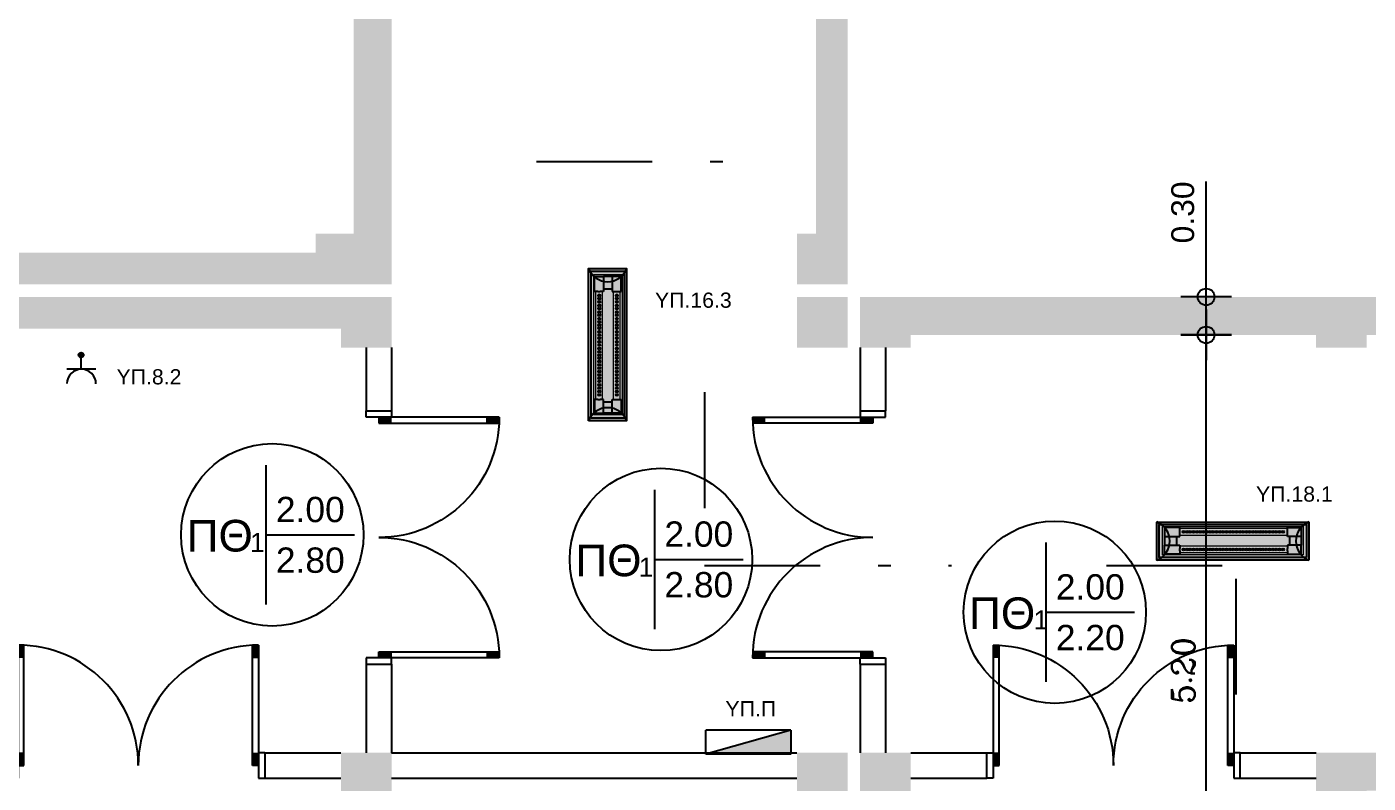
# Model space of a CAD drawing. Header units: metres. Extents: x 0 to 132, y -109 to 310.
# Drawn here: x 26.74 to 37.33, y -69.51 to -63.54 of the extents above; entities that cross this region are included whole.
import ezdxf
from ezdxf.enums import TextEntityAlignment as Align

# ---------------------------------------------------------------- set-up
doc = ezdxf.new("R2010")
doc.units = ezdxf.units.M
doc.header["$LTSCALE"] = 0.036
doc.linetypes.add('DASHDOTX2', pattern=[50.8, 25.4, -12.7, 0, -12.7])
doc.layers.get('0').update_dxf_attribs({"color": 252})
doc.layers.get('Defpoints').update_dxf_attribs({"color": 252})
for name, color, linetype in [('arxitektonika', 254, 'Continuous'), ('DIMBLK', 252, 'Continuous'), ('electext', 20, 'Continuous'), ('HLEK-SYMBOL', 3, 'Continuous'), ('HLEK_FL001_SYMBOLS', 230, 'Continuous'), ('mihanologika text', 20, 'Continuous'), ('Parathira', 252, 'Continuous')]:
    doc.layers.add(name, color=color, linetype=linetype)
doc.styles.add('COMU-N', font='arial.ttf')
doc.styles.get("Standard").update_dxf_attribs({"font": 'arial.ttf'})
doc.styles.add('W4MS2', font='W4MS2.shx')
doc.dimstyles.new('CADWDOT', dxfattribs={"dimscale": 0.1, "dimtxt": 1.8, "dimasz": 0.08, "dimexe": 2, "dimexo": 0, "dimgap": 0.09, "dimtad": 0, "dimrnd": 0.001, "dimzin": 0, "dimdsep": 46, "dimtxsty": 'Standard', "dimblk1": 'ARTDIM', "dimblk2": 'ARTDIM', "dimsah": 1, "dimcen": 0.09, "dimdle": 0.05, "dimse1": 1, "dimse2": 1, "dimadec": 0, "dimazin": 0, "dimtfac": 1, "dimtmove": 0, "dimatfit": 3, "dimldrblk": 'ARTDIM', "dimfxl": 2, "dimtvp": 0.9999, "dimtolj": 1, "dimtzin": 0, "dimarcsym": 0})

# ---------------------------------------------------------------- blocks, each defined once
blk = doc.blocks.new('ARTDIM')
at = {"layer": 'DIMBLK'}
for p, q in [((0, -24.9975), (0, 24.9975)), ((-24.9975, 0), (24.9975, 0))]:
    blk.add_line(p, q, dxfattribs=at)
blk.add_circle((0, 0), 8.25, dxfattribs=at)
blk = doc.blocks.new('*D1345')
at = {"layer": 'arxitektonika', "color": 0, "lineweight": -2}
blk.add_line((36.05, -71.263), (36.05, -65.979), dxfattribs=at)
at = {"layer": 'Defpoints', "color": 0, "transparency": 16777216}
for p in [(36.05, -65.971), (37.016, -65.971), (37.172, -71.271)]:
    blk.add_point(p, dxfattribs=at)
at = {"layer": 'arxitektonika', "color": 0, "lineweight": -2, "xscale": 0.008, "yscale": 0.008, "zscale": 0.008}
for p, rotation in [((36.05, -65.971), 90), ((36.05, -71.271), 270)]:
    blk.add_blockref('ARTDIM', p, dxfattribs=dict(at, rotation=rotation))
at = {"layer": 'arxitektonika', "color": 0, "insert": (35.87, -68.621), "char_height": 0.18, "attachment_point": 5, "rotation": 90}
blk.add_mtext('\\A1;{\\Fcomplex.shx;5.20}', dxfattribs=at)
blk = doc.blocks.new('*D1346')
at = {"layer": 'arxitektonika', "color": 0, "lineweight": -2}
for p, q in [((36.05, -65.671), (36.05, -64.761)), ((36.05, -65.963), (36.05, -65.679))]:
    blk.add_line(p, q, dxfattribs=at)
at = {"layer": 'Defpoints', "color": 0, "transparency": 16777216}
for p in [(36.05, -65.671), (37.106, -65.671), (37.106, -65.971)]:
    blk.add_point(p, dxfattribs=at)
at = {"layer": 'arxitektonika', "color": 0, "lineweight": -2, "xscale": 0.008, "yscale": 0.008, "zscale": 0.008}
for p, rotation in [((36.05, -65.671), 90), ((36.05, -65.971), 270)]:
    blk.add_blockref('ARTDIM', p, dxfattribs=dict(at, rotation=rotation))
at = {"layer": 'arxitektonika', "color": 0, "insert": (35.866, -65.004), "char_height": 0.18, "attachment_point": 5, "rotation": 90}
blk.add_mtext('\\A1;0.30', dxfattribs=at)
blk = doc.blocks.new('A$C334127DC')
at = {"layer": 'Parathira'}
for p, q in [((-0.2, 0), (-0.2, -0.05)), ((0, -0.05), (0, 0)), ((-1.05, -0.05), (-0.1, -0.05)), ((-0.955, -0.059), (-1.05, -0.059)), ((-0.955, -0.069), (-1.05, -0.069)), ((-0.955, -0.079), (-1.05, -0.079)), ((-0.955, -0.088), (-1.049, -0.088)), ((-0.1, -0.098), (-1.049, -0.098)), ((-0.955, -0.098), (-0.955, -0.05)), ((-0.2, -0.05), (0, -0.05)), ((-0.195, -0.098), (-0.195, -0.05)), ((-0.1, -0.059), (-0.195, -0.059)), ((-0.1, -0.069), (-0.195, -0.069)), ((-0.1, -0.079), (-0.195, -0.079)), ((-0.1, -0.088), (-0.195, -0.088)), ((-0.1, -0.05), (-0.1, -0.098)), ((-0.1, -1.903), (-1.049, -1.903)), ((-0.955, -1.903), (-0.955, -1.95)), ((-0.195, -1.903), (-0.195, -1.95)), ((-0.1, -1.95), (-0.1, -1.903)), ((-0.955, -1.922), (-1.05, -1.922)), ((-0.955, -1.931), (-1.05, -1.931)), ((-0.955, -1.941), (-1.05, -1.941)), ((-1.05, -1.95), (-0.1, -1.95)), ((-0.955, -1.912), (-1.049, -1.912)), ((-0.2, -2), (-0.2, -1.95)), ((-0.2, -1.95), (0, -1.95)), ((-0.1, -1.912), (-0.195, -1.912)), ((-0.1, -1.922), (-0.195, -1.922)), ((-0.1, -1.931), (-0.195, -1.931)), ((-0.1, -1.941), (-0.195, -1.941)), ((0, -1.95), (0, -2))]:
    blk.add_line(p, q, dxfattribs=at)
for centre, start, end in [((-0.1, -0.05), 180, 270), ((-0.1, -1.95), 90, 180)]:
    blk.add_arc(centre, 0.95, start, end, dxfattribs=at)
blk = doc.blocks.new('A$C5CF07E2A')
at = {"layer": 'Parathira'}
for p, q in [((0.05, 0), (0, 0)), ((0.05, -0.2), (0.05, 0)), ((1.95, 0), (2, 0)), ((1.95, -0.2), (1.95, 0)), ((0.05, -1.05), (0.05, -0.1)), ((0.05, -0.1), (0.098, -0.1)), ((0.059, -0.1), (0.059, -0.195)), ((0.069, -0.1), (0.069, -0.195)), ((0.079, -0.1), (0.079, -0.195)), ((0.088, -0.1), (0.088, -0.195)), ((0.098, -0.1), (0.098, -1.049)), ((1.95, -0.1), (1.903, -0.1)), ((1.903, -0.1), (1.903, -1.049)), ((1.912, -0.1), (1.912, -0.195)), ((1.922, -0.1), (1.922, -0.195)), ((1.931, -0.1), (1.931, -0.195)), ((1.941, -0.1), (1.941, -0.195)), ((1.95, -1.05), (1.95, -0.1)), ((0, -0.2), (0.05, -0.2)), ((0.098, -0.195), (0.05, -0.195)), ((1.903, -0.195), (1.95, -0.195)), ((2, -0.2), (1.95, -0.2)), ((0.098, -0.955), (0.05, -0.955)), ((0.059, -0.955), (0.059, -1.05)), ((0.069, -0.955), (0.069, -1.05)), ((0.079, -0.955), (0.079, -1.05)), ((0.088, -0.955), (0.088, -1.049)), ((1.903, -0.955), (1.95, -0.955)), ((1.912, -0.955), (1.912, -1.049)), ((1.922, -0.955), (1.922, -1.05)), ((1.931, -0.955), (1.931, -1.05)), ((1.941, -0.955), (1.941, -1.05))]:
    blk.add_line(p, q, dxfattribs=at)
for centre, start, end in [((0.05, -0.1), 270, 0), ((1.95, -0.1), 180, 270)]:
    blk.add_arc(centre, 0.95, start, end, dxfattribs=at)
blk = doc.blocks.new('gJ6_a28')
at = {"layer": 'HLEK-SYMBOL', "color": 0, "linetype": 'Continuous'}
for p, q in [((-0.67, 0), (-0.67, 0.19)), ((-0.67, 0.19), (0, 0.19)), ((-0.67, 0), (0, 0.19)), ((0, 0.19), (0, 0)), ((-0.67, 0), (0, 0))]:
    blk.add_line(p, q, dxfattribs=at)
at = {"layer": 'HLEK-SYMBOL', "color": 0}
blk.add_solid([(-0.67, 0.19), (0, 0.19), (-0.67, 0)], dxfattribs=at)
at = {"layer": 'HLEK-SYMBOL', "color": 0, "style": 'W4MS2', "flags": 8}
blk.add_attdef('NODE_NUMBER', (0.018, 0.091), '', height=0.1, dxfattribs=at)
blk.add_attdef('NODE_NUMBER', (0.018, 0.091), '', height=0.1, dxfattribs=at)
blk = doc.blocks.new('gJ6_a14')
at = {"linetype": 'Continuous'}
for p, q in [((-0.1176, 0.1119), (0.113, 0.1119)), ((0, 0.1119), (0, 0))]:
    blk.add_line(p, q, dxfattribs=at)
blk.add_arc((-0.0023, 0.2279), 0.1153, 180, 358.95657, dxfattribs=at)
blk = doc.blocks.new('*X789')
at = {"color": 0}
for p, q in [((15.598, 2.587), (15.737, 2.727)), ((15.598, 2.622), (15.702, 2.727)), ((15.605, 2.559), (15.765, 2.719)), ((15.676, 2.718), (15.678, 2.721)), ((15.707, 2.714), (15.715, 2.722)), ((15.72, 2.727), (15.721, 2.728)), ((15.738, 2.709), (15.746, 2.718)), ((15.751, 2.722), (15.752, 2.724)), ((15.601, 2.607), (15.609, 2.616)), ((15.604, 2.646), (15.605, 2.647)), ((15.605, 2.577), (15.614, 2.585)), ((15.609, 2.652), (15.618, 2.66)), ((15.611, 2.547), (15.618, 2.554)), ((15.614, 2.621), (15.623, 2.63)), ((15.617, 2.536), (15.789, 2.707)), ((15.618, 2.59), (15.627, 2.599)), ((15.623, 2.665), (15.631, 2.674)), ((15.623, 2.559), (15.631, 2.568)), ((15.627, 2.634), (15.636, 2.643)), ((15.627, 2.528), (15.636, 2.537)), ((15.631, 2.603), (15.64, 2.612)), ((15.633, 2.516), (15.808, 2.691)), ((15.636, 2.678), (15.645, 2.687)), ((15.636, 2.572), (15.645, 2.581)), ((15.64, 2.647), (15.649, 2.656)), ((15.64, 2.541), (15.649, 2.55)), ((15.645, 2.616), (15.654, 2.625)), ((15.645, 2.51), (15.654, 2.519)), ((15.649, 2.691), (15.658, 2.7)), ((15.649, 2.585), (15.658, 2.594)), ((15.653, 2.501), (15.824, 2.672)), ((15.654, 2.66), (15.662, 2.669)), ((15.654, 2.554), (15.662, 2.563)), ((15.658, 2.63), (15.667, 2.638)), ((15.658, 2.523), (15.667, 2.532)), ((15.662, 2.705), (15.671, 2.714)), ((15.662, 2.599), (15.671, 2.607)), ((15.664, 2.494), (15.671, 2.501)), ((15.667, 2.674), (15.676, 2.683)), ((15.667, 2.568), (15.676, 2.577)), ((15.671, 2.643), (15.68, 2.652)), ((15.671, 2.537), (15.68, 2.546)), ((15.676, 2.489), (15.836, 2.648)), ((15.676, 2.612), (15.685, 2.621)), ((15.676, 2.506), (15.685, 2.515)), ((15.68, 2.687), (15.689, 2.696)), ((15.68, 2.581), (15.689, 2.59)), ((15.685, 2.656), (15.693, 2.665)), ((15.685, 2.55), (15.693, 2.559)), ((15.689, 2.625), (15.698, 2.634)), ((15.689, 2.519), (15.698, 2.528)), ((15.693, 2.7), (15.702, 2.709)), ((15.693, 2.594), (15.702, 2.603)), ((15.693, 2.488), (15.702, 2.497)), ((15.698, 2.669), (15.707, 2.678)), ((15.698, 2.563), (15.707, 2.572)), ((15.702, 2.638), (15.711, 2.647)), ((15.702, 2.532), (15.711, 2.541)), ((15.705, 2.482), (15.843, 2.62)), ((15.707, 2.607), (15.715, 2.616)), ((15.707, 2.501), (15.715, 2.51)), ((15.711, 2.683), (15.72, 2.691)), ((15.711, 2.577), (15.72, 2.585)), ((15.715, 2.652), (15.724, 2.66)), ((15.715, 2.546), (15.724, 2.554)), ((15.72, 2.621), (15.729, 2.63)), ((15.72, 2.515), (15.729, 2.523)), ((15.724, 2.696), (15.733, 2.705)), ((15.724, 2.59), (15.733, 2.599)), ((15.724, 2.484), (15.733, 2.493)), ((15.729, 2.665), (15.738, 2.674)), ((15.729, 2.559), (15.738, 2.568)), ((15.733, 2.634), (15.742, 2.643)), ((15.733, 2.528), (15.742, 2.537)), ((15.738, 2.603), (15.746, 2.612)), ((15.738, 2.497), (15.746, 2.506)), ((15.741, 2.482), (15.842, 2.584)), ((15.742, 2.678), (15.751, 2.687)), ((15.742, 2.572), (15.751, 2.581)), ((15.746, 2.647), (15.755, 2.656)), ((15.746, 2.541), (15.755, 2.55)), ((15.751, 2.616), (15.76, 2.625)), ((15.751, 2.51), (15.76, 2.519)), ((15.755, 2.691), (15.764, 2.7)), ((15.755, 2.585), (15.764, 2.594)), ((15.76, 2.66), (15.768, 2.669)), ((15.76, 2.554), (15.768, 2.563)), ((15.764, 2.63), (15.773, 2.638)), ((15.764, 2.523), (15.773, 2.532)), ((15.768, 2.705), (15.777, 2.714)), ((15.768, 2.599), (15.777, 2.607)), ((15.768, 2.493), (15.777, 2.501)), ((15.773, 2.674), (15.782, 2.683)), ((15.773, 2.568), (15.782, 2.577)), ((15.777, 2.643), (15.786, 2.652)), ((15.777, 2.537), (15.786, 2.546)), ((15.782, 2.612), (15.791, 2.621)), ((15.782, 2.506), (15.791, 2.515)), ((15.786, 2.687), (15.795, 2.696)), ((15.786, 2.581), (15.795, 2.59)), ((15.791, 2.656), (15.799, 2.665)), ((15.791, 2.55), (15.799, 2.559)), ((15.795, 2.625), (15.804, 2.634)), ((15.795, 2.519), (15.804, 2.528)), ((15.799, 2.594), (15.808, 2.603)), ((15.804, 2.669), (15.813, 2.678)), ((15.804, 2.563), (15.813, 2.572)), ((15.808, 2.638), (15.817, 2.647)), ((15.808, 2.532), (15.817, 2.541)), ((15.813, 2.607), (15.822, 2.616)), ((15.817, 2.577), (15.826, 2.585)), ((15.822, 2.652), (15.83, 2.66)), ((15.822, 2.546), (15.83, 2.554)), ((15.826, 2.621), (15.835, 2.63)), ((15.83, 2.59), (15.839, 2.599)), ((15.835, 2.559), (15.835, 2.56)), ((15.839, 2.634), (15.84, 2.635)), ((15.844, 2.603), (15.844, 2.603))]:
    blk.add_line(p, q, dxfattribs=at)
blk = doc.blocks.new('GJ6_A78')
at = {"layer": 'HLEK-SYMBOL', "color": 0, "linetype": 'Continuous'}
blk.add_circle((0, 0), 0.0989, dxfattribs=at)
at = {"layer": 'HLEK-SYMBOL', "color": 0, "xscale": 0.8, "yscale": 0.8, "zscale": 0.8}
blk.add_blockref('*X789', (-12.576, -2.084), dxfattribs=at)
blk = doc.blocks.new('priza')
at = {"layer": 'HLEK_FL001_SYMBOLS', "rotation": 180}
blk.add_blockref('gJ6_a14', (87.4, -100.495), dxfattribs=at)
at = {"layer": 'HLEK_FL001_SYMBOLS', "xscale": 0.1951472641207488, "yscale": 0.1951472641207488, "zscale": 0.1951472641207488}
blk.add_blockref('GJ6_A78', (87.4, -100.495), dxfattribs=at)
blk = doc.blocks.new('led stegano orofis 2x32W 1200x300mm')
at = {"layer": 'HLEK_FL001_SYMBOLS', "linetype": 'Continuous', "lineweight": 0}
h = blk.add_hatch(color=150, dxfattribs=at)
h.dxf.hatch_style = 1
h.paths.add_polyline_path([(45.096, 60.142), (45.096, 59.842), (46.298, 59.842), (46.298, 60.142)])
h.paths.add_polyline_path([(46.278, 60.122), (46.278, 59.862), (45.116, 59.862), (45.116, 60.122)], flags=16)
h.paths.add_polyline_path([(46.252, 60.102), (46.252, 59.878), (45.143, 59.878), (45.143, 60.102)], flags=0)
h = blk.add_hatch(color=256, dxfattribs=at)
h.dxf.hatch_style = 1
h.paths.add_polyline_path([(45.116, 60.122), (45.116, 59.862), (46.278, 59.862), (46.278, 60.122)])
h.paths.add_polyline_path([(46.252, 60.102), (46.252, 59.878), (45.143, 59.878), (45.143, 60.102)], flags=16)
h = blk.add_hatch(color=11, dxfattribs=at)
h.dxf.hatch_style = 1
h.paths.add_polyline_path([(45.143, 60.102), (45.143, 59.878), (46.252, 59.878), (46.252, 60.102)])
h = blk.add_hatch(color=140, dxfattribs=at)
h.dxf.hatch_style = 1
h.paths.add_polyline_path([(45.312, 60.058, 1), (45.29, 60.058, 1)])
h = blk.add_hatch(color=140, dxfattribs=at)
h.dxf.hatch_style = 1
h.paths.add_polyline_path([(45.339, 60.058, 1), (45.317, 60.058, 1)])
h = blk.add_hatch(color=140, dxfattribs=at)
h.dxf.hatch_style = 1
h.paths.add_polyline_path([(45.366, 60.058, 1), (45.344, 60.058, 1)])
h = blk.add_hatch(color=140, dxfattribs=at)
h.dxf.hatch_style = 1
h.paths.add_polyline_path([(45.392, 60.058, 1), (45.37, 60.058, 1)])
h = blk.add_hatch(color=140, dxfattribs=at)
h.dxf.hatch_style = 1
h.paths.add_polyline_path([(45.419, 60.058, 1), (45.397, 60.058, 1)])
h = blk.add_hatch(color=140, dxfattribs=at)
h.dxf.hatch_style = 1
h.paths.add_polyline_path([(45.445, 60.058, 1), (45.423, 60.058, 1)])
h = blk.add_hatch(color=140, dxfattribs=at)
h.dxf.hatch_style = 1
h.paths.add_polyline_path([(45.471, 60.058, 1), (45.449, 60.058, 1)])
h = blk.add_hatch(color=140, dxfattribs=at)
h.dxf.hatch_style = 1
h.paths.add_polyline_path([(45.496, 60.058, 1), (45.474, 60.058, 1)])
h = blk.add_hatch(color=140, dxfattribs=at)
h.dxf.hatch_style = 1
h.paths.add_polyline_path([(45.523, 60.058, 1), (45.501, 60.058, 1)])
h = blk.add_hatch(color=140, dxfattribs=at)
h.dxf.hatch_style = 1
h.paths.add_polyline_path([(45.55, 60.058, 1), (45.528, 60.058, 1)])
h = blk.add_hatch(color=140, dxfattribs=at)
h.dxf.hatch_style = 1
h.paths.add_polyline_path([(45.576, 60.058, 1), (45.554, 60.058, 1)])
h = blk.add_hatch(color=140, dxfattribs=at)
h.dxf.hatch_style = 1
h.paths.add_polyline_path([(45.601, 60.058, 1), (45.579, 60.058, 1)])
h = blk.add_hatch(color=140, dxfattribs=at)
h.dxf.hatch_style = 1
h.paths.add_polyline_path([(45.626, 60.058, 1), (45.604, 60.058, 1)])
h = blk.add_hatch(color=140, dxfattribs=at)
h.dxf.hatch_style = 1
h.paths.add_polyline_path([(45.653, 60.058, 1), (45.631, 60.058, 1)])
h = blk.add_hatch(color=140, dxfattribs=at)
h.dxf.hatch_style = 1
h.paths.add_polyline_path([(45.679, 60.058, 1), (45.657, 60.058, 1)])
h = blk.add_hatch(color=140, dxfattribs=at)
h.dxf.hatch_style = 1
h.paths.add_polyline_path([(45.706, 60.058, 1), (45.684, 60.058, 1)])
h = blk.add_hatch(color=140, dxfattribs=at)
h.dxf.hatch_style = 1
h.paths.add_polyline_path([(45.732, 60.058, 1), (45.71, 60.058, 1)])
h = blk.add_hatch(color=140, dxfattribs=at)
h.dxf.hatch_style = 1
h.paths.add_polyline_path([(45.759, 60.058, 1), (45.737, 60.058, 1)])
h = blk.add_hatch(color=140, dxfattribs=at)
h.dxf.hatch_style = 1
h.paths.add_polyline_path([(45.785, 60.058, 1), (45.763, 60.058, 1)])
h = blk.add_hatch(color=140, dxfattribs=at)
h.dxf.hatch_style = 1
h.paths.add_polyline_path([(45.811, 60.058, 1), (45.789, 60.058, 1)])
h = blk.add_hatch(color=140, dxfattribs=at)
h.dxf.hatch_style = 1
h.paths.add_polyline_path([(45.838, 60.058, 1), (45.816, 60.058, 1)])
h = blk.add_hatch(color=140, dxfattribs=at)
h.dxf.hatch_style = 1
h.paths.add_polyline_path([(45.863, 60.058, 1), (45.841, 60.058, 1)])
h = blk.add_hatch(color=140, dxfattribs=at)
h.dxf.hatch_style = 1
h.paths.add_polyline_path([(45.888, 60.058, 1), (45.866, 60.058, 1)])
h = blk.add_hatch(color=140, dxfattribs=at)
h.dxf.hatch_style = 1
h.paths.add_polyline_path([(45.914, 60.058, 1), (45.892, 60.058, 1)])
h = blk.add_hatch(color=140, dxfattribs=at)
h.dxf.hatch_style = 1
h.paths.add_polyline_path([(45.941, 60.058, 1), (45.919, 60.058, 1)])
h = blk.add_hatch(color=140, dxfattribs=at)
h.dxf.hatch_style = 1
h.paths.add_polyline_path([(45.966, 60.058, 1), (45.945, 60.058, 1)])
h = blk.add_hatch(color=140, dxfattribs=at)
h.dxf.hatch_style = 1
h.paths.add_polyline_path([(45.993, 60.058, 1), (45.971, 60.058, 1)])
h = blk.add_hatch(color=140, dxfattribs=at)
h.dxf.hatch_style = 1
h.paths.add_polyline_path([(46.019, 60.058, 1), (45.997, 60.058, 1)])
h = blk.add_hatch(color=140, dxfattribs=at)
h.dxf.hatch_style = 1
h.paths.add_polyline_path([(46.046, 60.058, 1), (46.024, 60.058, 1)])
h = blk.add_hatch(color=140, dxfattribs=at)
h.dxf.hatch_style = 1
h.paths.add_polyline_path([(46.072, 60.058, 1), (46.05, 60.058, 1)])
h = blk.add_hatch(color=140, dxfattribs=at)
h.dxf.hatch_style = 1
h.paths.add_polyline_path([(46.098, 60.058, 1), (46.076, 60.058, 1)])
h = blk.add_hatch(color=140, dxfattribs=at)
h.dxf.hatch_style = 1
h.paths.add_polyline_path([(45.312, 59.92, 1), (45.29, 59.92, 1)])
h = blk.add_hatch(color=140, dxfattribs=at)
h.dxf.hatch_style = 1
h.paths.add_polyline_path([(45.339, 59.92, 1), (45.317, 59.92, 1)])
h = blk.add_hatch(color=140, dxfattribs=at)
h.dxf.hatch_style = 1
h.paths.add_polyline_path([(45.366, 59.92, 1), (45.344, 59.92, 1)])
h = blk.add_hatch(color=140, dxfattribs=at)
h.dxf.hatch_style = 1
h.paths.add_polyline_path([(45.392, 59.92, 1), (45.37, 59.92, 1)])
h = blk.add_hatch(color=140, dxfattribs=at)
h.dxf.hatch_style = 1
h.paths.add_polyline_path([(45.419, 59.92, 1), (45.397, 59.92, 1)])
h = blk.add_hatch(color=140, dxfattribs=at)
h.dxf.hatch_style = 1
h.paths.add_polyline_path([(45.445, 59.92, 1), (45.423, 59.92, 1)])
h = blk.add_hatch(color=140, dxfattribs=at)
h.dxf.hatch_style = 1
h.paths.add_polyline_path([(45.471, 59.92, 1), (45.449, 59.92, 1)])
h = blk.add_hatch(color=140, dxfattribs=at)
h.dxf.hatch_style = 1
h.paths.add_polyline_path([(45.496, 59.92, 1), (45.474, 59.92, 1)])
h = blk.add_hatch(color=140, dxfattribs=at)
h.dxf.hatch_style = 1
h.paths.add_polyline_path([(45.523, 59.92, 1), (45.501, 59.92, 1)])
h = blk.add_hatch(color=140, dxfattribs=at)
h.dxf.hatch_style = 1
h.paths.add_polyline_path([(45.55, 59.92, 1), (45.528, 59.92, 1)])
h = blk.add_hatch(color=140, dxfattribs=at)
h.dxf.hatch_style = 1
h.paths.add_polyline_path([(45.576, 59.92, 1), (45.554, 59.92, 1)])
h = blk.add_hatch(color=140, dxfattribs=at)
h.dxf.hatch_style = 1
h.paths.add_polyline_path([(45.601, 59.92, 1), (45.579, 59.92, 1)])
h = blk.add_hatch(color=140, dxfattribs=at)
h.dxf.hatch_style = 1
h.paths.add_polyline_path([(45.626, 59.92, 1), (45.604, 59.92, 1)])
h = blk.add_hatch(color=140, dxfattribs=at)
h.dxf.hatch_style = 1
h.paths.add_polyline_path([(45.653, 59.92, 1), (45.631, 59.92, 1)])
h = blk.add_hatch(color=140, dxfattribs=at)
h.dxf.hatch_style = 1
h.paths.add_polyline_path([(45.679, 59.92, 1), (45.657, 59.92, 1)])
h = blk.add_hatch(color=140, dxfattribs=at)
h.dxf.hatch_style = 1
h.paths.add_polyline_path([(45.706, 59.92, 1), (45.684, 59.92, 1)])
h = blk.add_hatch(color=140, dxfattribs=at)
h.dxf.hatch_style = 1
h.paths.add_polyline_path([(45.732, 59.92, 1), (45.71, 59.92, 1)])
h = blk.add_hatch(color=140, dxfattribs=at)
h.dxf.hatch_style = 1
h.paths.add_polyline_path([(45.759, 59.92, 1), (45.737, 59.92, 1)])
h = blk.add_hatch(color=140, dxfattribs=at)
h.dxf.hatch_style = 1
h.paths.add_polyline_path([(45.785, 59.92, 1), (45.763, 59.92, 1)])
h = blk.add_hatch(color=140, dxfattribs=at)
h.dxf.hatch_style = 1
h.paths.add_polyline_path([(45.811, 59.92, 1), (45.789, 59.92, 1)])
h = blk.add_hatch(color=140, dxfattribs=at)
h.dxf.hatch_style = 1
h.paths.add_polyline_path([(45.838, 59.92, 1), (45.816, 59.92, 1)])
h = blk.add_hatch(color=140, dxfattribs=at)
h.dxf.hatch_style = 1
h.paths.add_polyline_path([(45.863, 59.92, 1), (45.841, 59.92, 1)])
h = blk.add_hatch(color=140, dxfattribs=at)
h.dxf.hatch_style = 1
h.paths.add_polyline_path([(45.888, 59.92, 1), (45.866, 59.92, 1)])
h = blk.add_hatch(color=140, dxfattribs=at)
h.dxf.hatch_style = 1
h.paths.add_polyline_path([(45.914, 59.92, 1), (45.892, 59.92, 1)])
h = blk.add_hatch(color=140, dxfattribs=at)
h.dxf.hatch_style = 1
h.paths.add_polyline_path([(45.941, 59.92, 1), (45.919, 59.92, 1)])
h = blk.add_hatch(color=140, dxfattribs=at)
h.dxf.hatch_style = 1
h.paths.add_polyline_path([(45.966, 59.92, 1), (45.945, 59.92, 1)])
h = blk.add_hatch(color=140, dxfattribs=at)
h.dxf.hatch_style = 1
h.paths.add_polyline_path([(45.993, 59.92, 1), (45.971, 59.92, 1)])
h = blk.add_hatch(color=140, dxfattribs=at)
h.dxf.hatch_style = 1
h.paths.add_polyline_path([(46.019, 59.92, 1), (45.997, 59.92, 1)])
h = blk.add_hatch(color=140, dxfattribs=at)
h.dxf.hatch_style = 1
h.paths.add_polyline_path([(46.046, 59.92, 1), (46.024, 59.92, 1)])
h = blk.add_hatch(color=140, dxfattribs=at)
h.dxf.hatch_style = 1
h.paths.add_polyline_path([(46.072, 59.92, 1), (46.05, 59.92, 1)])
h = blk.add_hatch(color=140, dxfattribs=at)
h.dxf.hatch_style = 1
h.paths.add_polyline_path([(46.098, 59.92, 1), (46.076, 59.92, 1)])
at = {"layer": 'HLEK_FL001_SYMBOLS'}
for p, q in [((45.265, 60.095), (45.157, 60.095)), ((45.157, 60.095), (45.157, 60.025)), ((45.265, 60.07), (45.265, 60.095)), ((45.265, 60.07), (45.265, 60.05)), ((46.117, 60.095), (46.237, 60.095)), ((46.117, 60.07), (46.117, 60.095)), ((46.117, 60.07), (46.117, 60.05)), ((46.237, 60.095), (46.237, 60.025)), ((45.157, 60.025), (45.265, 60.025)), ((45.157, 59.955), (45.157, 60.025)), ((45.157, 59.885), (45.157, 59.955)), ((45.157, 59.955), (45.265, 59.955)), ((45.247, 60.025), (45.247, 59.955)), ((45.265, 60.025), (45.265, 60.05)), ((45.265, 59.955), (45.265, 59.93)), ((46.117, 60.025), (46.117, 60.05)), ((46.237, 60.025), (46.117, 60.025)), ((46.117, 59.955), (46.117, 59.93)), ((46.237, 59.955), (46.117, 59.955)), ((46.139, 60.025), (46.139, 59.955)), ((46.237, 59.955), (46.237, 60.025)), ((46.237, 59.885), (46.237, 59.955)), ((45.265, 59.885), (45.157, 59.885)), ((45.265, 59.93), (45.265, 59.91)), ((45.265, 59.91), (45.265, 59.885)), ((46.117, 59.93), (46.117, 59.91)), ((46.117, 59.91), (46.117, 59.885)), ((46.117, 59.885), (46.237, 59.885))]:
    blk.add_line(p, q, dxfattribs=at)
at = {"layer": 'HLEK_FL001_SYMBOLS', "linetype": 'Continuous', "lineweight": 0}
for p, q in [((45.265, 60.086), (46.117, 60.086)), ((45.265, 60.033), (46.117, 60.033)), ((45.265, 59.947), (46.117, 59.947)), ((45.265, 59.894), (46.117, 59.894))]:
    blk.add_line(p, q, dxfattribs=at)
at = {"layer": 'HLEK_FL001_SYMBOLS'}
for points in [[(45.096, 60.142), (46.298, 60.142), (46.298, 59.842), (45.096, 59.842)], [(45.116, 60.122), (46.278, 60.122), (46.278, 59.862), (45.116, 59.862)]]:
    blk.add_lwpolyline(points, close=True, dxfattribs=at)
at = {"layer": 'HLEK_FL001_SYMBOLS', "linetype": 'Continuous', "lineweight": 0}
blk.add_lwpolyline([(45.143, 60.102), (46.252, 60.102), (46.252, 59.878), (45.143, 59.878)], close=True, dxfattribs=at)
for centre in [(45.301, 60.058), (45.328, 60.058), (45.355, 60.058), (45.381, 60.058), (45.408, 60.058), (45.434, 60.058), (45.46, 60.058), (45.485, 60.058), (45.512, 60.058), (45.539, 60.058), (45.565, 60.058), (45.59, 60.058), (45.615, 60.058), (45.642, 60.058), (45.668, 60.058), (45.695, 60.058), (45.721, 60.058), (45.748, 60.058), (45.774, 60.058), (45.8, 60.058), (45.827, 60.058), (45.852, 60.058), (45.877, 60.058), (45.903, 60.058), (45.93, 60.058), (45.955, 60.058), (45.982, 60.058), (46.008, 60.058), (46.035, 60.058), (46.061, 60.058), (46.087, 60.058), (45.301, 59.92), (45.328, 59.92), (45.355, 59.92), (45.381, 59.92), (45.408, 59.92), (45.434, 59.92), (45.46, 59.92), (45.485, 59.92), (45.512, 59.92), (45.539, 59.92), (45.565, 59.92), (45.59, 59.92), (45.615, 59.92), (45.642, 59.92), (45.668, 59.92), (45.695, 59.92), (45.721, 59.92), (45.748, 59.92), (45.774, 59.92), (45.8, 59.92), (45.827, 59.92), (45.852, 59.92), (45.877, 59.92), (45.903, 59.92), (45.93, 59.92), (45.955, 59.92), (45.982, 59.92), (46.008, 59.92), (46.035, 59.92), (46.061, 59.92), (46.087, 59.92)]:
    blk.add_circle(centre, 0.011, dxfattribs=at)
at = {"layer": 'HLEK_FL001_SYMBOLS'}
for centre, start, end in [((45.039, 59.992), 290.9764, 69.0236), ((46.356, 59.992), 110.9764, 249.0236)]:
    blk.add_arc(centre, 0.161, start, end, dxfattribs=at)

msp = doc.modelspace()

# ---------------------------------------------------------------- hatches: boundary and pattern name
at = {"layer": 'arxitektonika'}
h = msp.add_hatch(color=256, dxfattribs=at)
h.paths.add_polyline_path([(22.268, -54.771), (22.018, -54.771), (22.018, -56.171), (22.268, -56.171)])
h.paths.add_polyline_path([(22.318, -56.171), (22.018, -56.171), (22.018, -57.971), (22.318, -57.971)])
h.paths.add_polyline_path([(26.118, -57.971), (22.018, -57.971), (22.018, -58.371), (22.618, -58.371), (22.618, -58.271), (25.518, -58.271), (25.518, -58.371), (26.118, -58.371)])
h.paths.add_polyline_path([(22.268, -58.371), (22.018, -58.371), (22.018, -61.571), (22.268, -61.571)])
h.paths.add_polyline_path([(22.418, -61.571), (22.018, -61.571), (22.018, -61.971), (22.418, -61.971)])
h.paths.add_polyline_path([(22.268, -61.971), (22.018, -61.971), (22.018, -65.171), (22.268, -65.171)])
h.paths.add_polyline_path([(22.618, -65.171), (22.018, -65.171), (22.018, -65.571), (22.618, -65.571)])
h.paths.add_polyline_path([(29.018, -65.321), (22.618, -65.321), (22.618, -65.571), (29.018, -65.571)])
h.paths.add_polyline_path([(29.618, -65.171), (29.018, -65.171), (29.018, -65.571), (29.618, -65.571)])
h.paths.add_polyline_path([(29.618, -61.971), (29.318, -61.971), (29.318, -65.171), (29.618, -65.171)])
h.paths.add_polyline_path([(29.618, -61.571), (29.218, -61.571), (29.218, -61.971), (29.618, -61.971)])
h.paths.add_polyline_path([(29.618, -57.971), (29.018, -57.971), (29.018, -58.371), (29.618, -58.371)])
h.paths.add_polyline_path([(33.218, -54.771), (32.968, -54.771), (32.968, -57.971), (33.218, -57.971)])
h.paths.add_polyline_path([(33.218, -57.971), (32.818, -57.971), (32.818, -58.371), (33.218, -58.371)])
h.paths.add_polyline_path([(33.218, -58.371), (32.968, -58.371), (32.968, -61.571), (33.218, -61.571)])
h.paths.add_polyline_path([(33.218, -61.571), (32.818, -61.571), (32.818, -61.971), (33.218, -61.971)])
h.paths.add_polyline_path([(33.218, -61.971), (32.968, -61.971), (32.968, -65.171), (33.218, -65.171)])
h.paths.add_polyline_path([(33.218, -65.171), (32.818, -65.171), (32.818, -65.571), (33.218, -65.571)])
h = msp.add_hatch(color=256, dxfattribs=at)
h.paths.add_polyline_path([(11.818, -65.671), (11.418, -65.671), (11.418, -66.071), (11.818, -66.071)])
h.paths.add_polyline_path([(13.218, -65.671), (11.818, -65.671), (11.818, -65.971), (13.218, -65.971)])
h.paths.add_polyline_path([(14.818, -65.671), (13.218, -65.671), (13.218, -65.921), (14.818, -65.921)])
h.paths.add_polyline_path([(15.218, -65.671), (14.818, -65.671), (14.818, -66.071), (15.218, -66.071)])
h.paths.add_polyline_path([(18.418, -65.671), (15.218, -65.671), (15.218, -65.921), (18.418, -65.921)])
h.paths.add_polyline_path([(18.818, -65.671), (18.418, -65.671), (18.418, -66.271), (18.818, -66.271)])
h.paths.add_polyline_path([(20.418, -65.671), (18.818, -65.671), (18.818, -65.921), (20.418, -65.921)])
h.paths.add_polyline_path([(22.018, -65.671), (20.418, -65.671), (20.418, -65.971), (22.018, -65.971)])
h.paths.add_polyline_path([(22.418, -65.671), (22.018, -65.671), (22.018, -66.071), (22.418, -66.071)])
h.paths.add_polyline_path([(29.218, -65.671), (22.418, -65.671), (22.418, -65.921), (29.218, -65.921)])
h.paths.add_polyline_path([(29.618, -65.671), (29.218, -65.671), (29.218, -66.071), (29.618, -66.071)])
h.paths.add_polyline_path([(33.218, -65.671), (32.818, -65.671), (32.818, -66.071), (33.218, -66.071)])
h.paths.add_polyline_path([(33.218, -69.271), (32.818, -69.271), (32.818, -69.671), (33.218, -69.671)])
h.paths.add_polyline_path([(29.618, -69.271), (29.218, -69.271), (29.218, -69.871), (29.618, -69.871)])
h.paths.add_polyline_path([(26.018, -69.271), (25.618, -69.271), (25.618, -69.871), (26.018, -69.871)])
h.paths.add_polyline_path([(22.418, -69.271), (22.018, -69.271), (22.018, -69.871), (22.418, -69.871)])
h.paths.add_polyline_path([(15.218, -69.271), (14.818, -69.271), (14.818, -69.871), (15.218, -69.871)])
h.paths.add_polyline_path([(11.818, -69.271), (11.418, -69.271), (11.418, -69.671), (11.818, -69.671)])
h.paths.add_polyline_path([(11.668, -66.071), (11.418, -66.071), (11.418, -69.271), (11.668, -69.271)])
h.paths.add_polyline_path([(11.718, -69.671), (11.418, -69.671), (11.418, -76.471), (11.718, -76.471)])
h.paths.add_polyline_path([(11.818, -76.471), (11.418, -76.471), (11.418, -76.871), (11.818, -76.871)])
h.paths.add_polyline_path([(14.818, -76.621), (11.818, -76.621), (11.818, -76.871), (14.818, -76.871)])
h.paths.add_polyline_path([(15.218, -76.271), (14.818, -76.271), (14.818, -76.871), (15.218, -76.871)])
h.paths.add_polyline_path([(16.818, -76.621), (15.218, -76.621), (15.218, -76.871), (16.818, -76.871)])
h.paths.add_polyline_path([(18.418, -76.571), (16.818, -76.571), (16.818, -76.871), (18.418, -76.871)])
h.paths.add_polyline_path([(18.818, -76.471), (18.418, -76.471), (18.418, -76.871), (18.818, -76.871)])
h.paths.add_polyline_path([(18.818, -72.771), (18.418, -72.771), (18.418, -73.371), (18.818, -73.371)])
h.paths.add_polyline_path([(22.018, -76.621), (18.818, -76.621), (18.818, -76.871), (22.018, -76.871)])
h.paths.add_polyline_path([(22.418, -76.271), (22.018, -76.271), (22.018, -76.871), (22.418, -76.871)])
h.paths.add_polyline_path([(25.618, -76.621), (22.418, -76.621), (22.418, -76.871), (25.618, -76.871)])
h.paths.add_polyline_path([(26.018, -76.271), (25.618, -76.271), (25.618, -76.871), (26.018, -76.871)])
h.paths.add_polyline_path([(29.218, -76.621), (26.018, -76.621), (26.018, -76.871), (29.218, -76.871)])
h.paths.add_polyline_path([(29.618, -76.271), (29.218, -76.271), (29.218, -76.871), (29.618, -76.871)])
h.paths.add_polyline_path([(31.218, -76.621), (29.618, -76.621), (29.618, -76.871), (31.218, -76.871)])
h.paths.add_polyline_path([(32.818, -76.571), (31.218, -76.571), (31.218, -76.871), (32.818, -76.871)])
h.paths.add_polyline_path([(33.218, -76.471), (32.818, -76.471), (32.818, -76.871), (33.218, -76.871)])
h.paths.add_polyline_path([(33.218, -69.671), (32.968, -69.671), (32.968, -76.471), (33.218, -76.471)])
h = msp.add_hatch(color=256, dxfattribs=at)
h.paths.add_polyline_path([(33.318, -65.671), (33.318, -66.071), (33.718, -66.071), (33.718, -65.671)])
h.paths.add_polyline_path([(36.918, -65.671), (33.718, -65.671), (33.718, -65.971), (36.918, -65.971)])
h.paths.add_polyline_path([(37.318, -65.671), (36.918, -65.671), (36.918, -66.071), (37.318, -66.071)])
h.paths.add_polyline_path([(40.618, -65.671), (37.318, -65.671), (37.318, -65.971), (40.618, -65.971)])
h.paths.add_polyline_path([(41.018, -65.671), (40.618, -65.671), (40.618, -66.071), (41.018, -66.071)])
h.paths.add_polyline_path([(44.188, -65.671), (41.018, -65.671), (41.018, -65.971), (44.188, -65.971)])
h.paths.add_polyline_path([(44.588, -65.671), (44.188, -65.671), (44.188, -66.271), (44.588, -66.271)])
h.paths.add_polyline_path([(47.788, -65.671), (44.588, -65.671), (44.588, -65.971), (47.788, -65.971)])
h.paths.add_polyline_path([(48.188, -65.671), (47.788, -65.671), (47.788, -66.271), (48.188, -66.271)])
h.paths.add_polyline_path([(51.388, -65.671), (48.188, -65.671), (48.188, -65.971), (51.388, -65.971)])
h.paths.add_polyline_path([(51.788, -65.671), (51.388, -65.671), (51.388, -66.271), (51.788, -66.271)])
h.paths.add_polyline_path([(55.118, -65.671), (51.788, -65.671), (51.788, -65.971), (54.718, -65.971), (54.718, -66.271), (55.118, -66.271)])
for points in [[(33.318, -69.271), (33.318, -69.671), (33.718, -69.671), (33.718, -69.271)], [(36.918, -69.271), (36.918, -69.671), (37.318, -69.671), (37.318, -69.271)], [(39.218, -69.271), (37.318, -69.271), (37.318, -69.571), (38.918, -69.571), (38.918, -71.471), (37.318, -71.471), (37.318, -71.771), (39.218, -71.771)]]:
    msp.add_hatch(color=256, dxfattribs=at).paths.add_polyline_path(points)

# ---------------------------------------------------------------- linework, layer by layer
at = {"layer": 'arxitektonika', "linetype": 'DASHDOTX2'}
for p, q in [((30.762, -64.601), (32.481, -64.601)), ((32.088, -66.424), (32.088, -67.791)), ((32.088, -67.791), (34.04, -67.791)), ((35.262, -67.791), (36.288, -67.791)), ((36.288, -68.812), (36.288, -67.791))]:
    msp.add_line(p, q, dxfattribs=at)
at = {"layer": 'arxitektonika'}
for p, q in [((29.418, -66.071), (29.418, -66.571)), ((29.618, -66.071), (29.618, -66.571)), ((33.318, -66.071), (33.318, -66.571)), ((33.518, -66.071), (33.518, -66.571)), ((29.418, -66.571), (29.618, -66.571)), ((33.318, -66.571), (33.518, -66.571)), ((28.626, -67), (28.626, -68.1)), ((31.694, -67.194), (31.694, -68.294)), ((28.626, -67.55), (29.326, -67.55)), ((34.785, -67.611), (34.785, -68.711)), ((31.694, -67.744), (32.394, -67.744)), ((34.785, -68.161), (35.485, -68.161)), ((29.418, -68.571), (29.418, -69.271)), ((29.418, -68.571), (29.618, -68.571)), ((29.618, -68.571), (29.618, -69.271)), ((33.318, -68.571), (33.318, -69.271)), ((33.318, -68.571), (33.518, -68.571)), ((33.518, -68.571), (33.518, -69.271)), ((28.618, -69.271), (28.618, -69.471)), ((28.618, -69.271), (29.218, -69.271)), ((29.618, -69.271), (32.818, -69.271)), ((33.718, -69.271), (34.318, -69.271)), ((34.318, -69.471), (34.318, -69.271)), ((36.318, -69.271), (36.918, -69.271)), ((36.318, -69.471), (36.318, -69.271)), ((28.618, -69.471), (29.218, -69.471)), ((29.618, -69.471), (32.818, -69.471)), ((33.718, -69.471), (34.318, -69.471)), ((36.318, -69.471), (36.918, -69.471))]:
    msp.add_line(p, q, dxfattribs=at)
for centre in [(28.676, -67.55), (31.745, -67.744), (34.855, -68.161)]:
    msp.add_circle(centre, 0.72, dxfattribs=at)

# ---------------------------------------------------------------- block references
at = {"layer": 'arxitektonika', "xscale": -1}
msp.add_blockref('A$C334127DC', (29.418, -66.571), dxfattribs=at)
at = {"layer": 'arxitektonika'}
msp.add_blockref('A$C334127DC', (33.518, -66.571), dxfattribs=at)
at = {"layer": 'arxitektonika', "rotation": 270}
msp.add_blockref('A$C334127DC', (28.618, -69.471), dxfattribs=at)
at = {"layer": 'arxitektonika', "xscale": -1, "rotation": 180}
msp.add_blockref('A$C5CF07E2A', (34.318, -69.471), dxfattribs=at)
at = {"layer": 'HLEK_FL001_SYMBOLS', "linetype": 'Continuous', "lineweight": 0}
for p, rotation in [((91.316, -111.746), 89.99999999999999), ((81.958, -7.607), 180)]:
    msp.add_blockref('led stegano orofis 2x32W 1200x300mm', p, dxfattribs=dict(at, rotation=rotation))
at = {"layer": 'HLEK_FL001_SYMBOLS'}
msp.add_blockref('priza', (-60.234, 34.365), dxfattribs=at)
at = {"layer": 'HLEK_FL001_SYMBOLS', "rotation": 180}
msp.add_blockref('gJ6_a28', (32.1, -69.092), dxfattribs=at)

# ---------------------------------------------------------------- texts
at = {"layer": 'arxitektonika', "style": 'COMU-N'}
for s, height, p in [('ΠΘ', 0.25, (27.999, -67.682)), ('1', 0.15, (28.5, -67.685)), ('ΠΘ', 0.25, (31.068, -67.877)), ('1', 0.15, (31.569, -67.88)), ('ΠΘ', 0.25, (34.177, -68.294)), ('1', 0.15, (34.687, -68.297))]:
    msp.add_text(s, height=height, dxfattribs=at).set_placement(p)
at = {"layer": 'arxitektonika', "linetype": 'ByBlock', "style": 'COMU-N'}
for tag, text, p in [('2.00', '0.90', (28.976, -67.45)), ('2.00', '0.90', (32.044, -67.644)), ('2.80', '2.20', (28.976, -67.85)), ('2.80', '2.20', (32.044, -68.044)), ('2.00', '0.90', (35.135, -68.061)), ('2.20', '2.20', (35.135, -68.461))]:
    msp.add_attdef(tag, text=text, height=0.2, dxfattribs=at).set_placement(p, align=Align.CENTER)
at = {"layer": 'electext'}
msp.add_text('YΠ.Π', height=0.12, dxfattribs=at).set_placement((32.254, -68.983))
at = {"layer": 'electext', "char_height": 0.12, "attachment_point": 1}
for s, width, insert in [('ΥΠ.16.3', 0.80273, (31.698, -65.637)), ('ΥΠ.18.1', 0.94778, (36.444, -67.168))]:
    msp.add_mtext_dynamic_manual_height_columns(s, width=width, gutter_width=0.6, heights=[0], dxfattribs=dict(at, insert=insert))
at = {"layer": 'mihanologika text', "insert": (27.446, -66.242), "char_height": 0.12, "attachment_point": 1}
msp.add_mtext_dynamic_manual_height_columns('ΥΠ.8.2', width=0.3716, gutter_width=0.6, heights=[0], dxfattribs=at)

# ---------------------------------------------------------------- dimensions: what is measured, and where the dimension line sits
at = {"layer": 'arxitektonika'}
dim = msp.add_linear_dim(base=(36.05, -65.671), p1=(37.106, -65.971), p2=(37.106, -65.671), angle=90, dimstyle='CADWDOT', dxfattribs=at)
dim.commit()
dim.dimension.update_dxf_attribs({"geometry": '*D1346', "text_midpoint": (36.05, -65.004), "dimtype": 160})
dim = msp.add_linear_dim(base=(36.05, -65.971), p1=(37.172, -71.271), p2=(37.016, -65.971), angle=90, text='{\\Fcomplex.shx;5.20}', dimstyle='CADWDOT', dxfattribs=at)
dim.commit()
dim.dimension.update_dxf_attribs({"geometry": '*D1345', "text_midpoint": (35.87, -68.621)})

doc.saveas('drawing.dxf')
